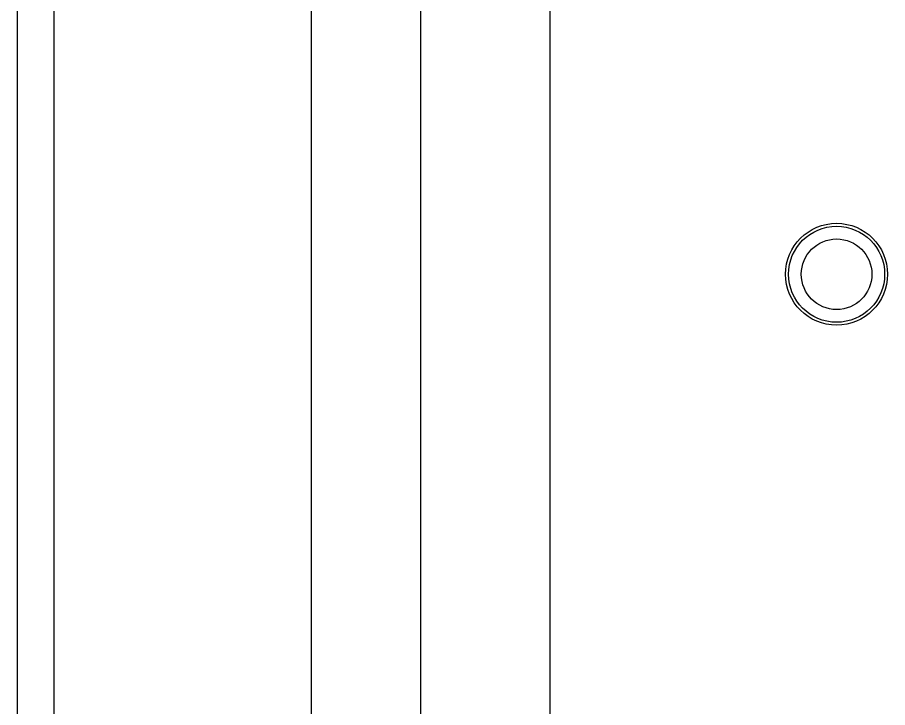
# Model space of a CAD drawing. Extents: x 53504 to 217282, y 25397 to 142583.
# Drawn here: x 140287 to 140833, y 132559 to 132992 of the extents above; entities that cross this region are included whole.
import ezdxf

# ---------------------------------------------------------------- set-up
doc = ezdxf.new("R2010")
doc.units = 0
doc.header["$LTSCALE"] = 250
doc.layers.get('0').update_dxf_attribs({"linetype": 'CONTINUOUS'})
doc.layers.add('A0CO1', color=1, linetype='CONTINUOUS')

# ---------------------------------------------------------------- blocks, each defined once
blk = doc.blocks.new('ROR')
at = {"color": 0, "linetype": 'ByBlock'}
for p, q in [((-788.00005, -315), (-788.00005, 1667)), ((-765.0706, 1654.5), (-765.0706, -302.5)), ((-603.57508, 1654.5), (-603.57508, -302.5)), ((-534.85454, -302.5), (-534.85454, 1617)), ((-454, 1455), (-454, -210))]:
    blk.add_line(p, q, dxfattribs=at)
for radius in [32, 30.15, 22.15]:
    blk.add_circle((-274, 1285), radius, dxfattribs=at)

msp = doc.modelspace()

# ---------------------------------------------------------------- block references
at = {"layer": 'A0CO1', "color": 0}
msp.add_blockref('ROR', (141075.287, 131545.943), dxfattribs=at)

doc.saveas('drawing.dxf')
